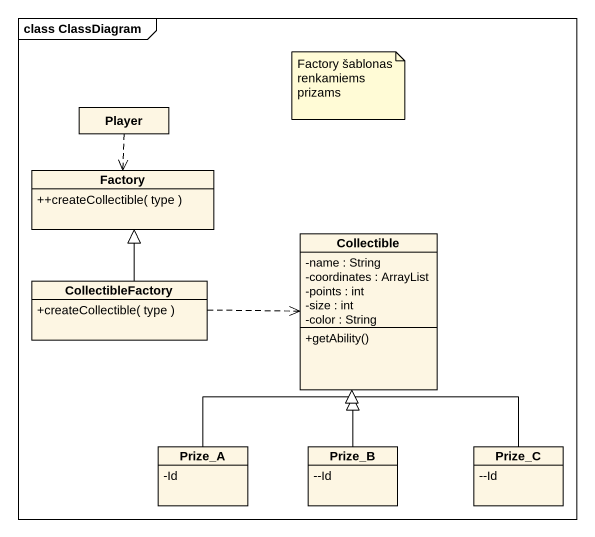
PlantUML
@startuml
mainframe class ClassDiagram
hide circle
hide empty members
skinparam classAttributeIconSize 0
class Player
class Factory {
  ++createCollectible( type )
}
class Collectible {
  -name : String
  -coordinates : ArrayList
  -points : int
  -size : int
  -color : String
  +getAbility()
}
class CollectibleFactory {
  +createCollectible( type )
}
class Prize_A {
  -Id
}
class Prize_B {
  ~--Id
}
class Prize_C {
  ~--Id
}
Player ..> Factory
CollectibleFactory -up-|> Factory
CollectibleFactory .right.> Collectible
Prize_A -up-|> Collectible
Prize_B -up-|> Collectible
Prize_C -up-|> Collectible
note as N1
  Factory šablonas renkamiems prizams
end note
@enduml
